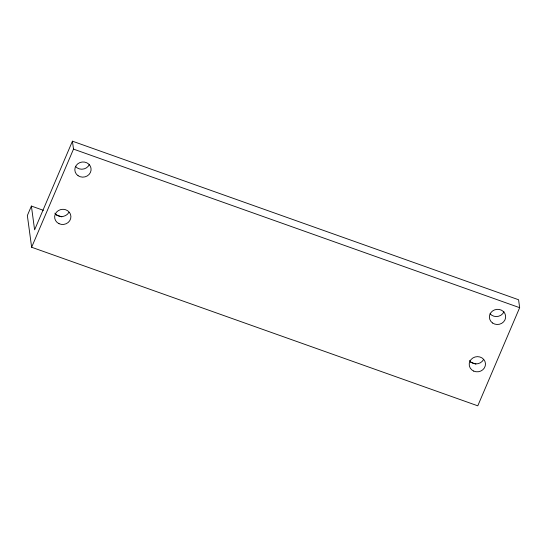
<?xml version="1.0" encoding="UTF-8"?>
<svg xmlns="http://www.w3.org/2000/svg" width="547" height="547" viewBox="0 0 547 547"><rect width="100%" height="100%" fill="white"/><g stroke="black" fill="none" stroke-linecap="round" stroke-linejoin="round"><path stroke-width="0.82" d="M31.391 206.062L27.35 215.525L31.637 247.251L477.784 405.819L519.65 307.681L518.577 299.749L72.43 141.181L34.605 229.856L31.391 206.062L43.411 210.328M31.637 247.251L73.503 149.112L72.43 141.181M73.503 149.112L519.65 307.681M56.232 214.889L61.838 216.879M470.324 362.059L475.931 364.056M483.548 359.57A8.15 7.583 -7.7 0 1 469.47 360.596M503.985 311.735A8.15 7.583 -7.7 0 1 490.003 313.704M89.455 164.312A8.15 7.583 -7.7 0 1 75.493 166.432M68.936 212.318A8.15 7.583 -7.7 0 1 54.844 213.173M78.084 175.717A8.15 7.583 -7.7 0 0 91.048 170.315A8.15 7.583 -7.7 0 0 79.759 162.637A8.15 7.583 -7.7 0 0 78.084 175.717M59.028 223.696A8.15 7.583 -7.7 0 0 70.912 216.4A8.15 7.583 -7.7 0 0 58.385 210.574A8.15 7.583 -7.7 0 0 59.028 223.696M492.573 323.01A8.15 7.583 -7.7 0 0 505.606 317.745A8.15 7.583 -7.7 0 0 494.42 309.944A8.15 7.583 -7.7 0 0 492.573 323.01M473.688 371.085A8.15 7.583 -7.7 0 0 485.469 363.639A8.15 7.583 -7.7 0 0 472.868 357.97A8.15 7.583 -7.7 0 0 473.688 371.085"/></g></svg>
